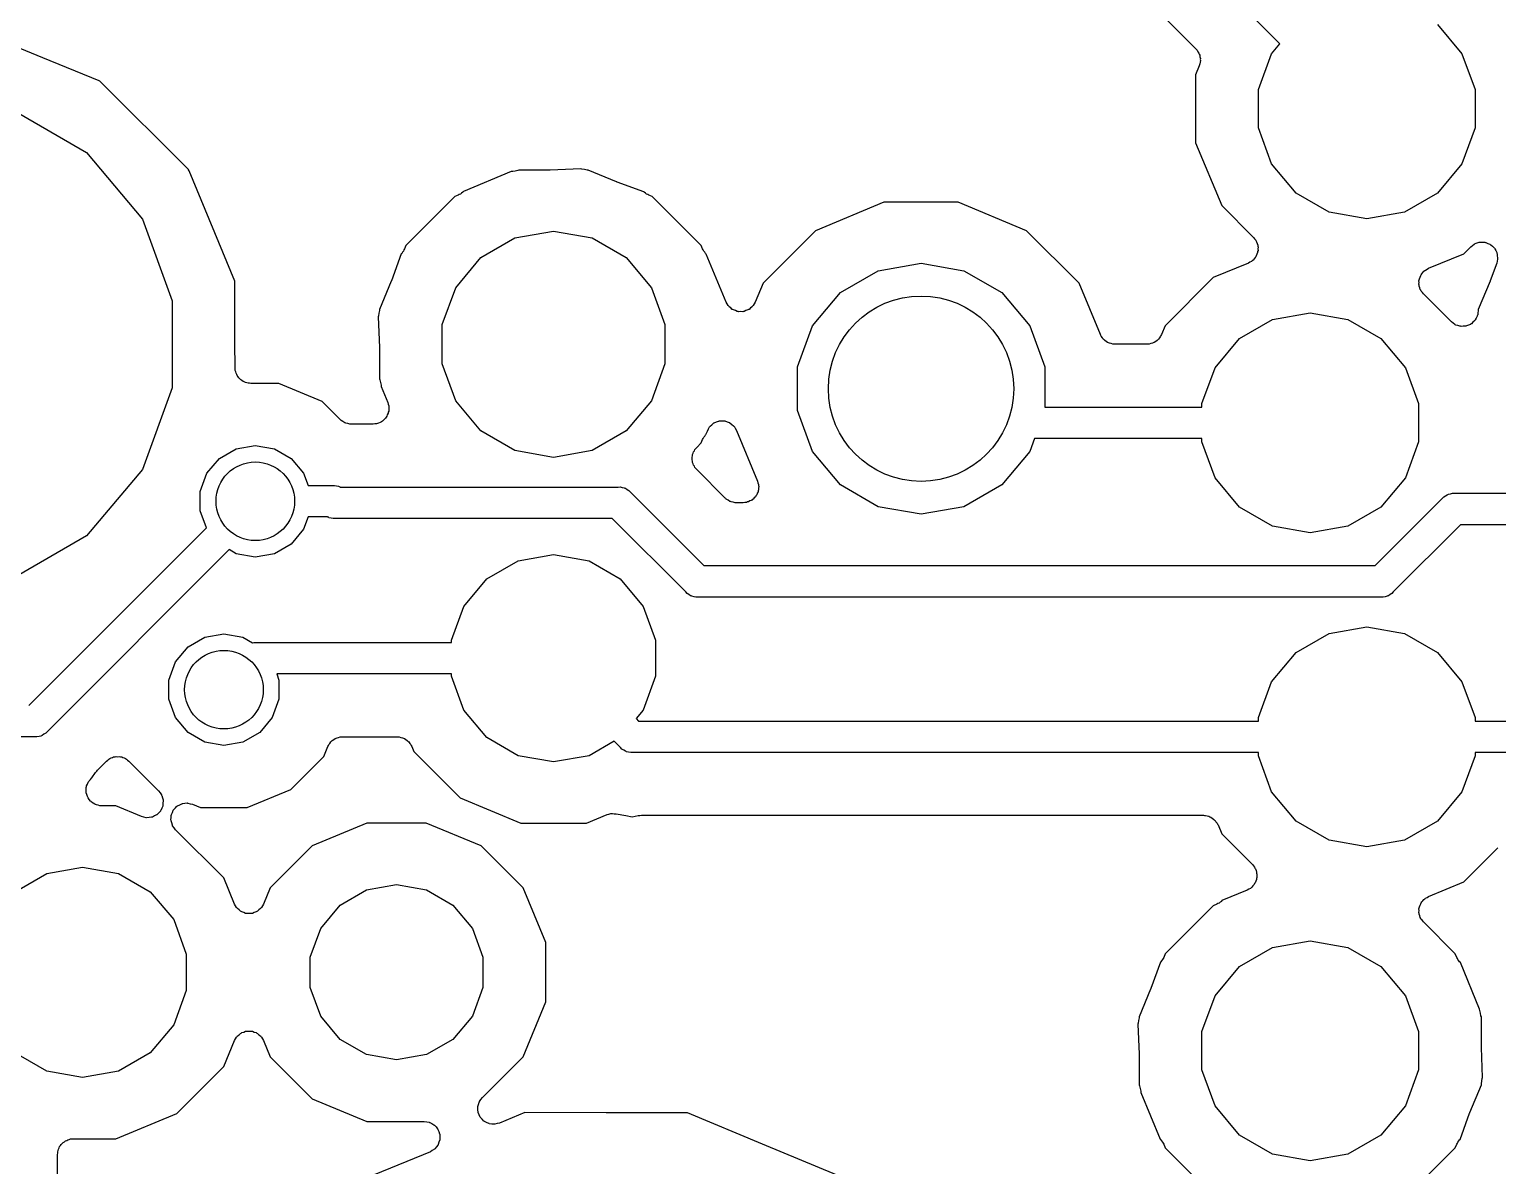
# Model space of a CAD drawing. Extents: x 240.1 to 314.9, y -176.2 to -102.8.
# Drawn here: x 249.76 to 261.64, y -117.13 to -107.94 of the extents above; entities that cross this region are included whole.
import ezdxf

# ---------------------------------------------------------------- set-up
doc = ezdxf.new("R2010")
doc.units = 0
doc.header["$MEASUREMENT"] = 0
doc.layers.add('BLACK', color=7, linetype='CONTINUOUS')

msp = doc.modelspace()

# ---------------------------------------------------------------- linework, layer by layer
at = {"layer": 'BLACK', "linetype": 'CONTINUOUS'}
for p, q in [((259.875, -108.061), (257.148, -105.334)), ((256.991, -105.895), (259.196, -108.1)), ((261.151, -107.903), (261.349, -108.14)), ((249.868, -108.174), (249.408, -107.984)), ((259.808, -108.14), (259.875, -108.061)), ((249.868, -108.175), (249.868, -108.174)), ((250.324, -108.359), (249.868, -108.175)), ((249.868, -108.175), (249.868, -108.175)), ((259.196, -108.1), (259.201, -108.107)), ((259.201, -108.107), (259.207, -108.113)), ((259.207, -108.113), (259.213, -108.125)), ((259.213, -108.125), (259.221, -108.137)), ((259.221, -108.137), (259.224, -108.145)), ((259.224, -108.145), (259.227, -108.152)), ((259.227, -108.152), (259.229, -108.166)), ((259.229, -108.166), (259.233, -108.179)), ((259.23, -108.209), (259.229, -108.223)), ((259.233, -108.196), (259.23, -108.209)), ((259.233, -108.179), (259.232, -108.188)), ((259.232, -108.188), (259.233, -108.196)), ((259.702, -108.43), (259.808, -108.14)), ((261.349, -108.14), (261.455, -108.43)), ((259.224, -108.239), (259.194, -108.31)), ((259.194, -108.31), (259.194, -108.86)), ((259.225, -108.231), (259.224, -108.239)), ((259.229, -108.223), (259.225, -108.231)), ((250.33, -108.363), (250.324, -108.359)), ((250.332, -108.364), (250.33, -108.363)), ((251.046, -109.078), (250.332, -108.364)), ((259.702, -108.74), (259.702, -108.43)), ((261.455, -108.43), (261.455, -108.74)), ((249.612, -108.587), (250.221, -108.939)), ((259.808, -109.03), (259.702, -108.74)), ((261.455, -108.74), (261.349, -109.03)), ((259.194, -108.86), (259.405, -109.369)), ((250.221, -108.939), (250.673, -109.478)), ((260.007, -109.267), (259.808, -109.03)), ((261.349, -109.03), (261.151, -109.267)), ((251.047, -109.08), (251.046, -109.078)), ((251.051, -109.087), (251.047, -109.08)), ((251.422, -109.981), (251.051, -109.087)), ((253.658, -109.094), (253.271, -109.255)), ((253.669, -109.094), (253.658, -109.094)), ((253.69, -109.089), (253.669, -109.094)), ((253.669, -109.094), (253.669, -109.094)), ((253.669, -109.094), (253.669, -109.094)), ((253.712, -109.084), (253.69, -109.089)), ((253.72, -109.081), (253.712, -109.084)), ((253.712, -109.084), (253.712, -109.084)), ((253.712, -109.084), (253.712, -109.084)), ((253.968, -109.081), (253.72, -109.081)), ((253.97, -109.081), (253.968, -109.081)), ((253.973, -109.081), (253.97, -109.081)), ((254.221, -109.071), (253.973, -109.081)), ((254.229, -109.073), (254.221, -109.071)), ((254.25, -109.077), (254.229, -109.073)), ((254.229, -109.073), (254.229, -109.073)), ((254.229, -109.073), (254.229, -109.073)), ((254.272, -109.081), (254.25, -109.077)), ((254.28, -109.081), (254.272, -109.081)), ((254.272, -109.081), (254.272, -109.081)), ((254.272, -109.081), (254.272, -109.081)), ((254.509, -109.176), (254.28, -109.081)), ((253.237, -109.279), (253.229, -109.284)), ((253.247, -109.275), (253.237, -109.279)), ((253.256, -109.267), (253.247, -109.275)), ((253.266, -109.261), (253.256, -109.267)), ((253.271, -109.255), (253.266, -109.261)), ((254.512, -109.177), (254.509, -109.176)), ((254.514, -109.178), (254.512, -109.177)), ((254.731, -109.257), (254.514, -109.178)), ((254.734, -109.261), (254.731, -109.257)), ((254.744, -109.267), (254.734, -109.261)), ((254.753, -109.275), (254.744, -109.267)), ((254.763, -109.279), (254.753, -109.275)), ((254.771, -109.284), (254.763, -109.279)), ((260.274, -109.421), (260.007, -109.267)), ((261.151, -109.267), (260.883, -109.421)), ((253.202, -109.296), (252.806, -109.692)), ((253.229, -109.284), (253.202, -109.296)), ((254.798, -109.296), (254.771, -109.284)), ((255.194, -109.692), (254.798, -109.296)), ((256.673, -109.342), (256.119, -109.572)), ((257.273, -109.342), (256.673, -109.342)), ((257.827, -109.572), (257.273, -109.342)), ((259.405, -109.369), (259.663, -109.627)), ((250.673, -109.478), (250.914, -110.138)), ((260.579, -109.475), (260.274, -109.421)), ((260.883, -109.421), (260.579, -109.475)), ((253.412, -109.789), (253.687, -109.63)), ((253.687, -109.63), (254, -109.575)), ((254, -109.575), (254.313, -109.63)), ((254.313, -109.63), (254.588, -109.789)), ((256.119, -109.572), (255.695, -109.996)), ((258.251, -109.996), (257.827, -109.572)), ((259.663, -109.627), (259.67, -109.638)), ((259.67, -109.638), (259.68, -109.648)), ((252.771, -109.756), (252.767, -109.759)), ((252.777, -109.746), (252.771, -109.756)), ((252.785, -109.737), (252.777, -109.746)), ((252.789, -109.727), (252.785, -109.737)), ((252.794, -109.719), (252.789, -109.727)), ((252.806, -109.692), (252.794, -109.719)), ((255.206, -109.719), (255.194, -109.692)), ((255.211, -109.727), (255.206, -109.719)), ((255.215, -109.737), (255.211, -109.727)), ((255.223, -109.746), (255.215, -109.737)), ((255.229, -109.756), (255.223, -109.746)), ((255.235, -109.761), (255.229, -109.756)), ((259.68, -109.648), (259.683, -109.656)), ((259.683, -109.656), (259.688, -109.663)), ((259.688, -109.663), (259.691, -109.676)), ((259.695, -109.749), (259.69, -109.762)), ((259.691, -109.676), (259.697, -109.689)), ((259.696, -109.741), (259.695, -109.749)), ((259.699, -109.733), (259.696, -109.741)), ((259.697, -109.689), (259.697, -109.697)), ((259.697, -109.697), (259.699, -109.705)), ((259.699, -109.705), (259.698, -109.719)), ((259.698, -109.719), (259.699, -109.733)), ((261.363, -109.759), (261.421, -109.701)), ((261.421, -109.701), (261.434, -109.691)), ((261.434, -109.691), (261.447, -109.68)), ((261.447, -109.68), (261.452, -109.678)), ((261.452, -109.678), (261.457, -109.675)), ((261.457, -109.675), (261.473, -109.671)), ((261.473, -109.671), (261.489, -109.665)), ((261.489, -109.665), (261.494, -109.665)), ((261.494, -109.665), (261.499, -109.664)), ((261.499, -109.664), (261.516, -109.665)), ((261.516, -109.665), (261.533, -109.665)), ((261.533, -109.665), (261.538, -109.667)), ((261.538, -109.667), (261.543, -109.668)), ((261.543, -109.668), (261.559, -109.675)), ((261.559, -109.675), (261.574, -109.681)), ((261.574, -109.681), (261.578, -109.684)), ((261.578, -109.684), (261.583, -109.686)), ((261.583, -109.686), (261.595, -109.698)), ((261.595, -109.698), (261.608, -109.709)), ((261.608, -109.709), (261.611, -109.714)), ((261.611, -109.714), (261.615, -109.718)), ((261.615, -109.718), (261.622, -109.733)), ((261.622, -109.733), (261.63, -109.747)), ((261.63, -109.747), (261.631, -109.753)), ((261.631, -109.753), (261.633, -109.758)), ((252.767, -109.759), (252.688, -109.976)), ((253.208, -110.033), (253.412, -109.789)), ((254.588, -109.789), (254.792, -110.033)), ((255.396, -110.149), (255.235, -109.761)), ((256.626, -109.896), (256.973, -109.835)), ((256.973, -109.835), (257.32, -109.896)), ((259.621, -109.834), (259.337, -109.951)), ((259.633, -109.826), (259.621, -109.834)), ((259.646, -109.82), (259.633, -109.826)), ((259.651, -109.815), (259.646, -109.82)), ((259.659, -109.81), (259.651, -109.815)), ((259.667, -109.799), (259.659, -109.81)), ((259.677, -109.789), (259.667, -109.799)), ((259.68, -109.782), (259.677, -109.789)), ((259.685, -109.775), (259.68, -109.782)), ((259.69, -109.762), (259.685, -109.775)), ((261.067, -109.884), (261.079, -109.876)), ((261.079, -109.876), (261.363, -109.759)), ((261.63, -109.834), (261.578, -109.976)), ((261.633, -109.818), (261.63, -109.834)), ((261.633, -109.758), (261.635, -109.774)), ((261.637, -109.801), (261.633, -109.818)), ((261.635, -109.774), (261.637, -109.791)), ((261.637, -109.791), (261.637, -109.796)), ((261.637, -109.796), (261.637, -109.801)), ((251.422, -110.479), (251.422, -109.981)), ((252.686, -109.981), (252.591, -110.21)), ((252.687, -109.978), (252.686, -109.981)), ((252.688, -109.976), (252.687, -109.978)), ((256.32, -110.072), (256.626, -109.896)), ((257.32, -109.896), (257.626, -110.072)), ((259.337, -109.951), (258.948, -110.341)), ((261.001, -109.977), (261.004, -109.969)), ((261.002, -109.991), (261.001, -109.977)), ((261.001, -110.005), (261.002, -109.991)), ((261.004, -109.969), (261.005, -109.961)), ((261.005, -109.961), (261.01, -109.948)), ((261.01, -109.948), (261.015, -109.935)), ((261.015, -109.935), (261.02, -109.928)), ((261.02, -109.928), (261.023, -109.921)), ((261.023, -109.921), (261.033, -109.911)), ((261.033, -109.911), (261.041, -109.9)), ((261.041, -109.9), (261.049, -109.895)), ((261.049, -109.895), (261.054, -109.89)), ((261.054, -109.89), (261.067, -109.884)), ((261.576, -109.981), (261.481, -110.21)), ((261.577, -109.978), (261.576, -109.981)), ((261.578, -109.976), (261.577, -109.978)), ((253.099, -110.331), (253.208, -110.033)), ((254.792, -110.033), (254.901, -110.331)), ((255.695, -109.996), (255.631, -110.149)), ((256.094, -110.342), (256.32, -110.072)), ((257.626, -110.072), (257.852, -110.342)), ((258.424, -110.412), (258.251, -109.996)), ((261.003, -110.013), (261.001, -110.005)), ((261.003, -110.021), (261.003, -110.013)), ((261.009, -110.034), (261.003, -110.021)), ((261.012, -110.047), (261.009, -110.034)), ((261.017, -110.054), (261.012, -110.047)), ((261.02, -110.062), (261.017, -110.054)), ((261.03, -110.072), (261.02, -110.062)), ((261.037, -110.083), (261.03, -110.072)), ((261.264, -110.31), (261.037, -110.083)), ((250.914, -110.138), (250.914, -110.842)), ((252.591, -110.218), (252.587, -110.24)), ((252.591, -110.21), (252.591, -110.218)), ((252.591, -110.218), (252.591, -110.218)), ((252.591, -110.218), (252.591, -110.218)), ((255.405, -110.163), (255.396, -110.149)), ((255.413, -110.178), (255.405, -110.163)), ((255.417, -110.182), (255.413, -110.178)), ((255.42, -110.187), (255.417, -110.182)), ((255.433, -110.197), (255.42, -110.187)), ((255.445, -110.208), (255.433, -110.197)), ((255.451, -110.21), (255.445, -110.208)), ((255.455, -110.213), (255.451, -110.21)), ((255.471, -110.218), (255.455, -110.213)), ((255.486, -110.225), (255.471, -110.218)), ((255.492, -110.225), (255.486, -110.225)), ((255.497, -110.227), (255.492, -110.225)), ((255.514, -110.226), (255.497, -110.227)), ((255.53, -110.227), (255.514, -110.226)), ((255.536, -110.225), (255.53, -110.227)), ((255.541, -110.225), (255.536, -110.225)), ((255.556, -110.218), (255.541, -110.225)), ((255.572, -110.213), (255.556, -110.218)), ((255.577, -110.21), (255.572, -110.213)), ((255.582, -110.208), (255.577, -110.21)), ((255.594, -110.197), (255.582, -110.208)), ((255.607, -110.187), (255.594, -110.197)), ((255.61, -110.182), (255.607, -110.187)), ((255.614, -110.178), (255.61, -110.182)), ((255.622, -110.163), (255.614, -110.178)), ((255.631, -110.149), (255.622, -110.163)), ((261.481, -110.218), (261.477, -110.24)), ((261.481, -110.21), (261.481, -110.218)), ((261.481, -110.218), (261.481, -110.218)), ((261.481, -110.218), (261.481, -110.218)), ((252.583, -110.261), (252.581, -110.269)), ((252.581, -110.269), (252.591, -110.517)), ((252.587, -110.24), (252.583, -110.261)), ((252.583, -110.261), (252.583, -110.261)), ((252.583, -110.261), (252.583, -110.261)), ((253.099, -110.649), (253.099, -110.331)), ((254.901, -110.331), (254.901, -110.649)), ((255.973, -110.674), (256.094, -110.342)), ((257.852, -110.342), (257.973, -110.674)), ((258.948, -110.341), (258.919, -110.412)), ((259.549, -110.443), (259.817, -110.289)), ((259.817, -110.289), (260.121, -110.235)), ((260.121, -110.235), (260.426, -110.289)), ((260.426, -110.289), (260.693, -110.443)), ((261.277, -110.319), (261.264, -110.31)), ((261.29, -110.33), (261.277, -110.319)), ((261.295, -110.332), (261.29, -110.33)), ((261.3, -110.335), (261.295, -110.332)), ((261.316, -110.339), (261.3, -110.335)), ((261.331, -110.345), (261.316, -110.339)), ((261.337, -110.345), (261.331, -110.345)), ((261.342, -110.346), (261.337, -110.345)), ((261.359, -110.345), (261.342, -110.346)), ((261.375, -110.345), (261.359, -110.345)), ((261.381, -110.343), (261.375, -110.345)), ((261.386, -110.342), (261.381, -110.343)), ((261.401, -110.335), (261.386, -110.342)), ((261.417, -110.33), (261.401, -110.335)), ((261.421, -110.326), (261.417, -110.33)), ((261.426, -110.324), (261.421, -110.326)), ((261.438, -110.312), (261.426, -110.324)), ((261.451, -110.302), (261.438, -110.312)), ((261.453, -110.297), (261.451, -110.302)), ((261.457, -110.293), (261.453, -110.297)), ((261.464, -110.278), (261.457, -110.293)), ((261.473, -110.263), (261.464, -110.278)), ((261.474, -110.256), (261.473, -110.261)), ((261.473, -110.261), (261.473, -110.261)), ((261.473, -110.261), (261.473, -110.261)), ((261.473, -110.261), (261.473, -110.263)), ((261.476, -110.253), (261.474, -110.256)), ((261.477, -110.24), (261.476, -110.253)), ((261.477, -110.24), (261.477, -110.24)), ((258.428, -110.419), (258.424, -110.412)), ((258.431, -110.426), (258.428, -110.419)), ((258.44, -110.437), (258.431, -110.426)), ((258.447, -110.449), (258.44, -110.437)), ((258.454, -110.454), (258.447, -110.449)), ((258.459, -110.46), (258.454, -110.454)), ((258.471, -110.467), (258.459, -110.46)), ((258.482, -110.476), (258.471, -110.467)), ((258.871, -110.467), (258.86, -110.476)), ((258.883, -110.46), (258.871, -110.467)), ((258.888, -110.454), (258.883, -110.46)), ((258.895, -110.449), (258.888, -110.454)), ((258.902, -110.437), (258.895, -110.449)), ((258.911, -110.426), (258.902, -110.437)), ((258.914, -110.419), (258.911, -110.426)), ((258.919, -110.412), (258.914, -110.419)), ((259.351, -110.68), (259.549, -110.443)), ((260.693, -110.443), (260.892, -110.68)), ((251.422, -110.48), (251.422, -110.479)), ((251.424, -110.682), (251.422, -110.48)), ((251.422, -110.48), (251.422, -110.48)), ((252.591, -110.517), (252.591, -110.52)), ((252.591, -110.52), (252.591, -110.522)), ((252.591, -110.522), (252.591, -110.77)), ((258.49, -110.478), (258.482, -110.476)), ((258.498, -110.482), (258.49, -110.478)), ((258.511, -110.485), (258.498, -110.482)), ((258.524, -110.489), (258.511, -110.485)), ((258.533, -110.489), (258.524, -110.489)), ((258.541, -110.49), (258.533, -110.489)), ((258.801, -110.49), (258.541, -110.49)), ((258.809, -110.489), (258.801, -110.49)), ((258.818, -110.489), (258.809, -110.489)), ((258.831, -110.485), (258.818, -110.489)), ((258.845, -110.482), (258.831, -110.485)), ((258.852, -110.478), (258.845, -110.482)), ((258.86, -110.476), (258.852, -110.478)), ((251.425, -110.692), (251.424, -110.682)), ((251.425, -110.703), (251.425, -110.692)), ((251.429, -110.713), (251.425, -110.703)), ((253.208, -110.947), (253.099, -110.649)), ((254.901, -110.649), (254.792, -110.947)), ((255.973, -111.026), (255.973, -110.674)), ((257.973, -110.674), (257.973, -110.998)), ((259.245, -110.97), (259.351, -110.68)), ((260.892, -110.68), (260.998, -110.97)), ((251.432, -110.725), (251.429, -110.713)), ((251.437, -110.734), (251.432, -110.725)), ((251.441, -110.744), (251.437, -110.734)), ((251.448, -110.753), (251.441, -110.744)), ((251.454, -110.763), (251.448, -110.753)), ((251.462, -110.77), (251.454, -110.763)), ((251.469, -110.778), (251.462, -110.77)), ((251.479, -110.784), (251.469, -110.778)), ((251.488, -110.791), (251.479, -110.784)), ((251.498, -110.795), (251.488, -110.791)), ((251.507, -110.8), (251.498, -110.795)), ((251.519, -110.802), (251.507, -110.8)), ((251.53, -110.806), (251.519, -110.802)), ((251.54, -110.806), (251.53, -110.806)), ((251.551, -110.807), (251.54, -110.806)), ((251.776, -110.807), (251.551, -110.807)), ((252.127, -110.953), (251.776, -110.807)), ((252.591, -110.77), (252.594, -110.778)), ((252.594, -110.778), (252.594, -110.778)), ((252.594, -110.778), (252.594, -110.778)), ((252.594, -110.778), (252.599, -110.8)), ((252.599, -110.8), (252.604, -110.821)), ((252.604, -110.821), (252.604, -110.821)), ((252.604, -110.821), (252.604, -110.821)), ((252.604, -110.821), (252.604, -110.832)), ((250.914, -110.842), (250.673, -111.502)), ((252.604, -110.832), (252.658, -110.961)), ((252.274, -111.1), (252.127, -110.953)), ((252.655, -111.06), (252.65, -111.073)), ((252.662, -111.048), (252.655, -111.06)), ((252.658, -110.961), (252.661, -110.975)), ((252.661, -110.975), (252.666, -110.988)), ((252.663, -111.04), (252.662, -111.048)), ((252.666, -111.032), (252.663, -111.04)), ((252.666, -110.988), (252.666, -110.996)), ((252.666, -110.996), (252.667, -111.004)), ((252.667, -111.004), (252.666, -111.018)), ((252.666, -111.018), (252.666, -111.032)), ((253.412, -111.191), (253.208, -110.947)), ((254.792, -110.947), (254.588, -111.191)), ((256.094, -111.358), (255.973, -111.026)), ((257.973, -110.998), (259.245, -110.998)), ((259.245, -110.998), (259.245, -110.97)), ((260.998, -110.97), (260.998, -111.28)), ((252.278, -111.103), (252.274, -111.1)), ((252.282, -111.107), (252.278, -111.103)), ((252.296, -111.115), (252.282, -111.107)), ((252.31, -111.125), (252.296, -111.115)), ((252.315, -111.126), (252.31, -111.125)), ((252.32, -111.129), (252.315, -111.126)), ((252.336, -111.132), (252.32, -111.129)), ((252.352, -111.136), (252.336, -111.132)), ((252.358, -111.136), (252.352, -111.136)), ((252.364, -111.137), (252.358, -111.136)), ((252.541, -111.137), (252.364, -111.137)), ((252.554, -111.134), (252.541, -111.137)), ((252.568, -111.134), (252.554, -111.134)), ((252.576, -111.131), (252.568, -111.134)), ((252.584, -111.129), (252.576, -111.131)), ((252.596, -111.122), (252.584, -111.129)), ((252.609, -111.117), (252.596, -111.122)), ((252.615, -111.111), (252.609, -111.117)), ((252.622, -111.107), (252.615, -111.111)), ((252.631, -111.097), (252.622, -111.107)), ((252.641, -111.087), (252.631, -111.097)), ((252.645, -111.08), (252.641, -111.087)), ((252.65, -111.073), (252.645, -111.08)), ((255.244, -111.192), (255.253, -111.175)), ((255.253, -111.175), (255.262, -111.158)), ((255.262, -111.158), (255.264, -111.156)), ((255.264, -111.156), (255.266, -111.153)), ((255.266, -111.153), (255.28, -111.141)), ((255.28, -111.141), (255.295, -111.128)), ((255.295, -111.128), (255.297, -111.127)), ((255.297, -111.127), (255.3, -111.125)), ((255.3, -111.125), (255.318, -111.119)), ((255.318, -111.119), (255.335, -111.111)), ((255.335, -111.111), (255.338, -111.111)), ((255.338, -111.111), (255.341, -111.11)), ((255.341, -111.11), (255.36, -111.11)), ((255.36, -111.11), (255.379, -111.109)), ((255.379, -111.109), (255.382, -111.11)), ((255.382, -111.11), (255.385, -111.11)), ((255.385, -111.11), (255.403, -111.117)), ((255.403, -111.117), (255.421, -111.123)), ((255.421, -111.123), (255.424, -111.124)), ((255.424, -111.124), (255.427, -111.125)), ((255.427, -111.125), (255.441, -111.138)), ((255.441, -111.138), (255.456, -111.149)), ((255.456, -111.149), (255.458, -111.152)), ((255.458, -111.152), (255.46, -111.154)), ((255.46, -111.154), (255.47, -111.17)), ((255.47, -111.17), (255.48, -111.187)), ((253.687, -111.35), (253.412, -111.191)), ((254.588, -111.191), (254.313, -111.35)), ((255.158, -111.325), (255.194, -111.288)), ((255.194, -111.288), (255.206, -111.261)), ((255.206, -111.261), (255.211, -111.253)), ((255.211, -111.253), (255.215, -111.243)), ((255.215, -111.243), (255.223, -111.234)), ((255.223, -111.234), (255.229, -111.224)), ((255.229, -111.224), (255.233, -111.221)), ((255.233, -111.221), (255.244, -111.192)), ((255.48, -111.187), (255.65, -111.597)), ((257.891, -111.252), (257.852, -111.358)), ((259.245, -111.252), (257.891, -111.252)), ((259.245, -111.28), (259.245, -111.252)), ((259.351, -111.57), (259.245, -111.28)), ((260.998, -111.28), (260.892, -111.57)), ((251.196, -111.534), (251.297, -111.414)), ((251.297, -111.414), (251.433, -111.336)), ((251.433, -111.336), (251.587, -111.309)), ((251.587, -111.309), (251.741, -111.336)), ((251.741, -111.336), (251.877, -111.414)), ((251.877, -111.414), (251.978, -111.534)), ((254, -111.405), (253.687, -111.35)), ((254.313, -111.35), (254, -111.405)), ((255.121, -111.403), (255.124, -111.393)), ((255.122, -111.414), (255.121, -111.403)), ((255.121, -111.425), (255.122, -111.414)), ((255.124, -111.393), (255.125, -111.382)), ((255.125, -111.382), (255.13, -111.371)), ((255.13, -111.371), (255.133, -111.361)), ((255.133, -111.361), (255.139, -111.352)), ((255.139, -111.352), (255.144, -111.342)), ((255.144, -111.342), (255.151, -111.334)), ((255.151, -111.334), (255.158, -111.325)), ((256.32, -111.628), (256.094, -111.358)), ((257.852, -111.358), (257.626, -111.628)), ((250.673, -111.502), (250.221, -112.041)), ((251.142, -111.682), (251.196, -111.534)), ((251.978, -111.534), (252.014, -111.633)), ((255.124, -111.436), (255.121, -111.425)), ((255.125, -111.447), (255.124, -111.436)), ((255.13, -111.457), (255.125, -111.447)), ((255.133, -111.468), (255.13, -111.457)), ((255.139, -111.477), (255.133, -111.468)), ((255.144, -111.487), (255.139, -111.477)), ((255.151, -111.495), (255.144, -111.487)), ((255.158, -111.504), (255.151, -111.495)), ((255.389, -111.736), (255.158, -111.504)), ((252.014, -111.633), (252.21, -111.633)), ((252.21, -111.633), (252.227, -111.632)), ((252.227, -111.632), (252.243, -111.636)), ((252.243, -111.636), (252.26, -111.639)), ((252.26, -111.639), (252.265, -111.642)), ((252.265, -111.642), (252.27, -111.643)), ((252.27, -111.643), (252.273, -111.645)), ((252.273, -111.645), (254.522, -111.645)), ((254.522, -111.645), (254.539, -111.643)), ((254.539, -111.643), (254.555, -111.648)), ((254.555, -111.648), (254.572, -111.651)), ((254.572, -111.651), (254.577, -111.654)), ((254.577, -111.654), (254.582, -111.655)), ((254.582, -111.655), (254.596, -111.665)), ((255.65, -111.597), (255.653, -111.611)), ((255.653, -111.611), (255.658, -111.624)), ((255.658, -111.624), (255.658, -111.632)), ((255.658, -111.632), (255.66, -111.64)), ((255.66, -111.64), (255.658, -111.654)), ((255.658, -111.654), (255.658, -111.668)), ((256.626, -111.804), (256.32, -111.628)), ((257.626, -111.628), (257.32, -111.804)), ((259.549, -111.807), (259.351, -111.57)), ((260.892, -111.57), (260.693, -111.807)), ((251.142, -111.838), (251.142, -111.682)), ((254.596, -111.665), (254.61, -111.673)), ((254.61, -111.673), (254.621, -111.686)), ((254.621, -111.686), (255.216, -112.281)), ((255.394, -111.739), (255.389, -111.736)), ((255.397, -111.743), (255.394, -111.739)), ((255.412, -111.751), (255.397, -111.743)), ((255.425, -111.761), (255.412, -111.751)), ((255.431, -111.762), (255.425, -111.761)), ((255.436, -111.765), (255.431, -111.762)), ((255.452, -111.768), (255.436, -111.765)), ((255.468, -111.772), (255.452, -111.768)), ((255.473, -111.772), (255.468, -111.772)), ((255.479, -111.773), (255.473, -111.772)), ((255.533, -111.773), (255.479, -111.773)), ((255.547, -111.77), (255.533, -111.773)), ((255.56, -111.77), (255.547, -111.77)), ((255.568, -111.766), (255.56, -111.77)), ((255.576, -111.765), (255.568, -111.766)), ((255.588, -111.758), (255.576, -111.765)), ((255.601, -111.753), (255.588, -111.758)), ((255.607, -111.747), (255.601, -111.753)), ((255.615, -111.743), (255.607, -111.747)), ((255.623, -111.732), (255.615, -111.743)), ((255.634, -111.723), (255.623, -111.732)), ((255.637, -111.716), (255.634, -111.723)), ((255.643, -111.709), (255.637, -111.716)), ((255.648, -111.696), (255.643, -111.709)), ((255.654, -111.684), (255.648, -111.696)), ((255.655, -111.676), (255.654, -111.684)), ((255.658, -111.668), (255.655, -111.676)), ((260.647, -112.281), (261.19, -111.738)), ((261.19, -111.738), (261.201, -111.725)), ((261.201, -111.725), (261.215, -111.716)), ((261.215, -111.716), (261.229, -111.707)), ((261.229, -111.707), (261.235, -111.705)), ((261.235, -111.705), (261.24, -111.702)), ((261.24, -111.702), (261.256, -111.699)), ((261.256, -111.699), (261.272, -111.695)), ((261.272, -111.695), (261.289, -111.696)), ((261.289, -111.696), (264.558, -111.696)), ((251.192, -111.975), (251.142, -111.838)), ((252.014, -111.887), (251.978, -111.986)), ((252.17, -111.887), (252.014, -111.887)), ((252.173, -111.889), (252.17, -111.887)), ((252.178, -111.89), (252.173, -111.889)), ((252.183, -111.893), (252.178, -111.89)), ((252.2, -111.896), (252.183, -111.893)), ((256.973, -111.865), (256.626, -111.804)), ((257.32, -111.804), (256.973, -111.865)), ((259.817, -111.961), (259.549, -111.807)), ((260.693, -111.807), (260.426, -111.961)), ((249.756, -113.411), (251.192, -111.975)), ((251.978, -111.986), (251.877, -112.106)), ((252.216, -111.9), (252.2, -111.896)), ((252.233, -111.899), (252.216, -111.9)), ((254.475, -111.899), (252.233, -111.899)), ((255.07, -112.494), (254.475, -111.899)), ((260.121, -112.015), (259.817, -111.961)), ((260.426, -111.961), (260.121, -112.015)), ((261.336, -111.95), (260.793, -112.494)), ((264.605, -111.95), (261.336, -111.95)), ((250.221, -112.041), (249.612, -112.393)), ((251.877, -112.106), (251.741, -112.184)), ((251.375, -112.151), (249.903, -113.624)), ((251.433, -112.184), (251.375, -112.151)), ((251.587, -112.211), (251.433, -112.184)), ((251.741, -112.184), (251.587, -112.211)), ((253.461, -112.388), (253.713, -112.242)), ((253.713, -112.242), (254, -112.192)), ((254, -112.192), (254.287, -112.242)), ((254.287, -112.242), (254.539, -112.388)), ((255.216, -112.281), (260.647, -112.281)), ((253.274, -112.611), (253.461, -112.388)), ((254.539, -112.388), (254.726, -112.611)), ((255.08, -112.506), (255.07, -112.494)), ((255.095, -112.515), (255.08, -112.506)), ((255.109, -112.525), (255.095, -112.515)), ((255.114, -112.526), (255.109, -112.525)), ((255.119, -112.529), (255.114, -112.526)), ((255.136, -112.532), (255.119, -112.529)), ((255.152, -112.536), (255.136, -112.532)), ((255.169, -112.535), (255.152, -112.536)), ((260.694, -112.535), (255.169, -112.535)), ((260.711, -112.536), (260.694, -112.535)), ((260.727, -112.532), (260.711, -112.536)), ((260.744, -112.529), (260.727, -112.532)), ((260.749, -112.526), (260.744, -112.529)), ((260.754, -112.525), (260.749, -112.526)), ((260.768, -112.515), (260.754, -112.525)), ((260.782, -112.506), (260.768, -112.515)), ((260.793, -112.494), (260.782, -112.506)), ((253.174, -112.884), (253.274, -112.611)), ((254.726, -112.611), (254.825, -112.884)), ((251.179, -112.86), (251.333, -112.833)), ((251.333, -112.833), (251.487, -112.86)), ((260.007, -112.983), (260.274, -112.829)), ((260.274, -112.829), (260.579, -112.775)), ((260.579, -112.775), (260.883, -112.829)), ((260.883, -112.829), (261.151, -112.983)), ((250.942, -113.058), (251.043, -112.938)), ((251.043, -112.938), (251.179, -112.86)), ((251.487, -112.86), (251.565, -112.904)), ((251.565, -112.904), (251.576, -112.902)), ((251.576, -112.902), (251.593, -112.903)), ((251.593, -112.903), (253.174, -112.903)), ((253.174, -112.903), (253.174, -112.884)), ((254.825, -112.884), (254.825, -113.176)), ((250.888, -113.206), (250.942, -113.058)), ((259.808, -113.22), (260.007, -112.983)), ((261.151, -112.983), (261.349, -113.22)), ((253.174, -113.157), (251.76, -113.157)), ((251.76, -113.157), (251.777, -113.206)), ((253.174, -113.176), (253.174, -113.157)), ((253.274, -113.449), (253.174, -113.176)), ((254.825, -113.176), (254.726, -113.449)), ((250.888, -113.362), (250.888, -113.206)), ((251.777, -113.206), (251.777, -113.362)), ((259.702, -113.51), (259.808, -113.22)), ((261.349, -113.22), (261.455, -113.51)), ((250.942, -113.51), (250.888, -113.362)), ((251.777, -113.362), (251.724, -113.51)), ((251.043, -113.63), (250.942, -113.51)), ((251.724, -113.51), (251.623, -113.63)), ((253.461, -113.672), (253.274, -113.449)), ((254.726, -113.449), (254.668, -113.518)), ((254.668, -113.518), (254.688, -113.538)), ((254.688, -113.538), (259.702, -113.538)), ((259.702, -113.538), (259.702, -113.51)), ((261.455, -113.51), (261.455, -113.538)), ((261.455, -113.538), (261.812, -113.538)), ((249.803, -113.665), (248.164, -113.665)), ((249.82, -113.666), (249.803, -113.665)), ((249.837, -113.662), (249.82, -113.666)), ((249.853, -113.659), (249.837, -113.662)), ((249.858, -113.656), (249.853, -113.659)), ((249.863, -113.655), (249.858, -113.656)), ((249.877, -113.645), (249.863, -113.655)), ((249.892, -113.637), (249.877, -113.645)), ((249.903, -113.624), (249.892, -113.637)), ((251.179, -113.708), (251.043, -113.63)), ((251.623, -113.63), (251.487, -113.708)), ((252.232, -113.679), (252.24, -113.677)), ((252.24, -113.677), (252.248, -113.673)), ((252.248, -113.673), (252.261, -113.67)), ((252.261, -113.67), (252.274, -113.666)), ((252.274, -113.666), (252.283, -113.666)), ((252.283, -113.666), (252.291, -113.665)), ((252.291, -113.665), (252.735, -113.665)), ((252.735, -113.665), (252.743, -113.666)), ((252.743, -113.666), (252.751, -113.666)), ((252.751, -113.666), (252.765, -113.67)), ((252.765, -113.67), (252.778, -113.673)), ((252.778, -113.673), (252.785, -113.677)), ((252.785, -113.677), (252.793, -113.679)), ((253.713, -113.818), (253.461, -113.672)), ((251.333, -113.735), (251.179, -113.708)), ((251.487, -113.708), (251.333, -113.735)), ((252.14, -113.824), (252.174, -113.743)), ((252.174, -113.743), (252.178, -113.736)), ((252.178, -113.736), (252.181, -113.728)), ((252.181, -113.728), (252.19, -113.718)), ((252.19, -113.718), (252.197, -113.706)), ((252.197, -113.706), (252.204, -113.701)), ((252.204, -113.701), (252.209, -113.695)), ((252.209, -113.695), (252.221, -113.688)), ((252.221, -113.688), (252.232, -113.679)), ((252.793, -113.679), (252.804, -113.688)), ((252.804, -113.688), (252.816, -113.695)), ((252.816, -113.695), (252.822, -113.701)), ((252.822, -113.701), (252.828, -113.706)), ((252.828, -113.706), (252.836, -113.718)), ((252.836, -113.718), (252.845, -113.728)), ((252.845, -113.728), (252.848, -113.736)), ((252.848, -113.736), (252.852, -113.743)), ((252.852, -113.743), (252.87, -113.785)), ((252.87, -113.785), (253.245, -114.16)), ((254.49, -113.7), (254.287, -113.818)), ((254.541, -113.751), (254.49, -113.7)), ((254.552, -113.764), (254.541, -113.751)), ((254.567, -113.772), (254.552, -113.764)), ((254.581, -113.782), (254.567, -113.772)), ((254.586, -113.783), (254.581, -113.782)), ((254.591, -113.786), (254.586, -113.783)), ((254.607, -113.789), (254.591, -113.786)), ((254.624, -113.793), (254.607, -113.789)), ((254.641, -113.792), (254.624, -113.793)), ((259.702, -113.792), (254.641, -113.792)), ((259.702, -113.82), (259.702, -113.792)), ((261.765, -113.792), (261.455, -113.792)), ((261.455, -113.792), (261.455, -113.82)), ((250.311, -113.934), (250.384, -113.861)), ((250.384, -113.861), (250.393, -113.855)), ((250.393, -113.855), (250.401, -113.847)), ((250.401, -113.847), (250.411, -113.842)), ((250.411, -113.842), (250.42, -113.836)), ((250.42, -113.836), (250.431, -113.833)), ((250.431, -113.833), (250.441, -113.828)), ((250.441, -113.828), (250.452, -113.827)), ((250.452, -113.827), (250.462, -113.825)), ((250.462, -113.825), (250.473, -113.826)), ((250.473, -113.826), (250.485, -113.825)), ((250.485, -113.825), (250.495, -113.827)), ((250.495, -113.827), (250.506, -113.828)), ((250.506, -113.828), (250.516, -113.833)), ((250.516, -113.833), (250.527, -113.836)), ((250.527, -113.836), (250.536, -113.842)), ((250.536, -113.842), (250.546, -113.847)), ((250.546, -113.847), (250.554, -113.855)), ((250.554, -113.855), (250.563, -113.861)), ((250.563, -113.861), (250.805, -114.103)), ((251.873, -114.091), (252.14, -113.824)), ((254, -113.868), (253.713, -113.818)), ((254.287, -113.818), (254, -113.868)), ((259.808, -114.11), (259.702, -113.82)), ((261.455, -113.82), (261.349, -114.11)), ((250.229, -114.048), (250.234, -114.033)), ((250.234, -114.033), (250.239, -114.028)), ((250.239, -114.028), (250.242, -114.022)), ((250.242, -114.022), (250.253, -114.011)), ((250.253, -114.011), (250.263, -114)), ((250.263, -114), (250.265, -113.998)), ((250.265, -113.998), (250.295, -113.953)), ((250.295, -113.953), (250.304, -113.944)), ((250.304, -113.944), (250.311, -113.934)), ((250.218, -114.105), (250.219, -114.09)), ((250.219, -114.112), (250.218, -114.105)), ((250.219, -114.075), (250.222, -114.068)), ((250.219, -114.09), (250.219, -114.075)), ((250.219, -114.119), (250.219, -114.112)), ((250.224, -114.133), (250.219, -114.119)), ((250.222, -114.061), (250.229, -114.048)), ((250.222, -114.068), (250.222, -114.061)), ((250.228, -114.148), (250.224, -114.133)), ((250.232, -114.154), (250.228, -114.148)), ((250.805, -114.103), (250.816, -114.119)), ((250.816, -114.119), (250.828, -114.134)), ((250.828, -114.134), (250.829, -114.137)), ((250.829, -114.137), (250.831, -114.139)), ((250.831, -114.139), (250.836, -114.158)), ((251.522, -114.236), (251.873, -114.091)), ((260.007, -114.347), (259.808, -114.11)), ((261.349, -114.11), (261.151, -114.347)), ((250.234, -114.16), (250.232, -114.154)), ((250.244, -114.172), (250.234, -114.16)), ((250.253, -114.185), (250.244, -114.172)), ((250.258, -114.189), (250.253, -114.185)), ((250.263, -114.194), (250.258, -114.189)), ((250.276, -114.202), (250.263, -114.194)), ((250.288, -114.211), (250.276, -114.202)), ((250.295, -114.213), (250.288, -114.211)), ((250.301, -114.216), (250.295, -114.213)), ((250.316, -114.219), (250.301, -114.216)), ((250.33, -114.223), (250.316, -114.219)), ((250.337, -114.223), (250.33, -114.223)), ((250.344, -114.224), (250.337, -114.223)), ((250.458, -114.224), (250.344, -114.224)), ((250.667, -114.31), (250.458, -114.224)), ((250.819, -114.266), (250.806, -114.28)), ((250.821, -114.263), (250.819, -114.266)), ((250.823, -114.261), (250.821, -114.263)), ((250.83, -114.243), (250.823, -114.261)), ((250.838, -114.226), (250.83, -114.243)), ((250.836, -114.158), (250.841, -114.176)), ((250.839, -114.221), (250.838, -114.223)), ((250.838, -114.223), (250.838, -114.226)), ((250.84, -114.201), (250.839, -114.221)), ((250.842, -114.182), (250.84, -114.201)), ((250.841, -114.176), (250.841, -114.179)), ((250.841, -114.179), (250.842, -114.182)), ((250.916, -114.277), (250.923, -114.259)), ((250.923, -114.259), (250.925, -114.257)), ((250.925, -114.257), (250.927, -114.254)), ((250.927, -114.254), (250.94, -114.241)), ((250.94, -114.241), (250.953, -114.226)), ((250.953, -114.226), (250.956, -114.225)), ((250.956, -114.225), (250.958, -114.223)), ((250.958, -114.223), (250.975, -114.215)), ((250.975, -114.215), (250.992, -114.206)), ((250.992, -114.206), (250.995, -114.206)), ((250.995, -114.206), (250.998, -114.205)), ((250.998, -114.205), (251.017, -114.203)), ((251.017, -114.203), (251.036, -114.2)), ((251.036, -114.2), (251.039, -114.201)), ((251.039, -114.201), (251.042, -114.201)), ((251.042, -114.201), (251.06, -114.206)), ((251.06, -114.206), (251.079, -114.21)), ((251.079, -114.21), (251.144, -114.236)), ((251.144, -114.236), (251.522, -114.236)), ((253.245, -114.16), (253.735, -114.363)), ((250.686, -114.315), (250.667, -114.31)), ((250.704, -114.32), (250.686, -114.315)), ((250.707, -114.319), (250.704, -114.32)), ((250.71, -114.32), (250.707, -114.319)), ((250.729, -114.317), (250.71, -114.32)), ((250.748, -114.316), (250.729, -114.317)), ((250.751, -114.315), (250.748, -114.316)), ((250.754, -114.314), (250.751, -114.315)), ((250.771, -114.305), (250.754, -114.314)), ((250.788, -114.297), (250.771, -114.305)), ((250.79, -114.295), (250.788, -114.297)), ((250.793, -114.294), (250.79, -114.295)), ((250.806, -114.28), (250.793, -114.294)), ((250.904, -114.338), (250.906, -114.319)), ((250.905, -114.341), (250.904, -114.338)), ((250.905, -114.344), (250.905, -114.341)), ((250.911, -114.362), (250.905, -114.344)), ((250.906, -114.319), (250.907, -114.3)), ((250.907, -114.3), (250.908, -114.297)), ((250.908, -114.294), (250.916, -114.277)), ((250.908, -114.297), (250.908, -114.294)), ((250.916, -114.381), (250.911, -114.362)), ((250.917, -114.383), (250.916, -114.381)), ((250.918, -114.386), (250.917, -114.383)), ((250.93, -114.401), (250.918, -114.386)), ((252.49, -114.363), (252.047, -114.547)), ((252.97, -114.363), (252.49, -114.363)), ((253.413, -114.547), (252.97, -114.363)), ((253.735, -114.363), (254.265, -114.363)), ((254.265, -114.363), (254.433, -114.294)), ((254.433, -114.294), (254.448, -114.291)), ((254.448, -114.291), (254.462, -114.286)), ((254.462, -114.286), (254.469, -114.286)), ((254.469, -114.286), (254.476, -114.285)), ((254.476, -114.285), (254.491, -114.287)), ((254.491, -114.287), (254.506, -114.287)), ((254.506, -114.287), (254.585, -114.302)), ((254.585, -114.302), (254.585, -114.302)), ((254.585, -114.302), (254.635, -114.312)), ((254.635, -114.312), (254.685, -114.302)), ((254.685, -114.302), (254.698, -114.302)), ((254.698, -114.302), (254.71, -114.3)), ((254.71, -114.3), (259.258, -114.3)), ((259.258, -114.3), (259.267, -114.301)), ((259.267, -114.301), (259.275, -114.301)), ((259.275, -114.301), (259.288, -114.305)), ((259.288, -114.305), (259.302, -114.308)), ((259.302, -114.308), (259.309, -114.312)), ((259.309, -114.312), (259.317, -114.314)), ((259.317, -114.314), (259.328, -114.323)), ((259.328, -114.323), (259.34, -114.33)), ((259.34, -114.33), (259.345, -114.336)), ((259.345, -114.336), (259.352, -114.341)), ((259.352, -114.341), (259.359, -114.353)), ((259.359, -114.353), (259.368, -114.363)), ((259.368, -114.363), (259.371, -114.371)), ((259.371, -114.371), (259.376, -114.378)), ((259.376, -114.378), (259.405, -114.449)), ((260.274, -114.501), (260.007, -114.347)), ((261.151, -114.347), (260.883, -114.501)), ((250.941, -114.417), (250.93, -114.401)), ((251.331, -114.807), (250.941, -114.417)), ((259.405, -114.449), (259.654, -114.698)), ((260.579, -114.555), (260.274, -114.501)), ((260.883, -114.501), (260.579, -114.555)), ((252.047, -114.547), (251.707, -114.887)), ((253.753, -114.887), (253.413, -114.547)), ((261.363, -114.839), (261.638, -114.563)), ((249.899, -114.77), (250.19, -114.719)), ((250.19, -114.719), (250.481, -114.77)), ((259.654, -114.698), (259.662, -114.709)), ((259.662, -114.709), (259.671, -114.719)), ((259.671, -114.719), (259.674, -114.727)), ((259.674, -114.727), (259.679, -114.734)), ((259.679, -114.734), (259.683, -114.747)), ((249.643, -114.918), (249.899, -114.77)), ((250.481, -114.77), (250.737, -114.918)), ((251.418, -115.018), (251.331, -114.807)), ((252.487, -114.903), (252.73, -114.861)), ((252.73, -114.861), (252.973, -114.903)), ((259.668, -114.86), (259.658, -114.87)), ((259.671, -114.853), (259.668, -114.86)), ((259.677, -114.846), (259.671, -114.853)), ((259.681, -114.833), (259.677, -114.846)), ((259.687, -114.82), (259.681, -114.833)), ((259.683, -114.747), (259.688, -114.76)), ((259.69, -114.804), (259.687, -114.812)), ((259.687, -114.812), (259.687, -114.82)), ((259.688, -114.76), (259.688, -114.768)), ((259.688, -114.768), (259.69, -114.777)), ((259.69, -114.777), (259.689, -114.79)), ((259.689, -114.79), (259.69, -114.804)), ((261.079, -114.956), (261.363, -114.839)), ((250.737, -114.918), (250.927, -115.144)), ((251.707, -114.887), (251.653, -115.018)), ((252.274, -115.027), (252.487, -114.903)), ((252.973, -114.903), (253.186, -115.027)), ((253.936, -115.33), (253.753, -114.887)), ((259.612, -114.905), (259.407, -114.99)), ((259.624, -114.897), (259.612, -114.905)), ((259.637, -114.892), (259.624, -114.897)), ((259.643, -114.886), (259.637, -114.892)), ((259.65, -114.881), (259.643, -114.886)), ((259.658, -114.87), (259.65, -114.881)), ((261.033, -114.991), (261.041, -114.98)), ((261.041, -114.98), (261.049, -114.975)), ((261.049, -114.975), (261.054, -114.97)), ((261.054, -114.97), (261.067, -114.964)), ((261.067, -114.964), (261.079, -114.956)), ((251.427, -115.032), (251.418, -115.018)), ((251.435, -115.046), (251.427, -115.032)), ((251.439, -115.05), (251.435, -115.046)), ((251.442, -115.055), (251.439, -115.05)), ((251.455, -115.065), (251.442, -115.055)), ((251.467, -115.076), (251.455, -115.065)), ((251.473, -115.078), (251.467, -115.076)), ((251.477, -115.082), (251.473, -115.078)), ((251.493, -115.087), (251.477, -115.082)), ((251.508, -115.093), (251.493, -115.087)), ((251.514, -115.093), (251.508, -115.093)), ((251.519, -115.095), (251.514, -115.093)), ((251.536, -115.094), (251.519, -115.095)), ((251.552, -115.095), (251.536, -115.094)), ((251.558, -115.093), (251.552, -115.095)), ((251.563, -115.093), (251.558, -115.093)), ((251.578, -115.087), (251.563, -115.093)), ((251.594, -115.082), (251.578, -115.087)), ((251.599, -115.078), (251.594, -115.082)), ((251.604, -115.076), (251.599, -115.078)), ((251.616, -115.065), (251.604, -115.076)), ((251.629, -115.055), (251.616, -115.065)), ((251.632, -115.05), (251.629, -115.055)), ((251.636, -115.046), (251.632, -115.05)), ((251.644, -115.032), (251.636, -115.046)), ((251.653, -115.018), (251.644, -115.032)), ((252.116, -115.215), (252.274, -115.027)), ((253.186, -115.027), (253.344, -115.215)), ((259.337, -115.031), (258.948, -115.421)), ((259.365, -115.02), (259.337, -115.031)), ((259.374, -115.014), (259.365, -115.02)), ((259.384, -115.01), (259.374, -115.014)), ((259.393, -115.002), (259.384, -115.01)), ((259.403, -114.996), (259.393, -115.002)), ((259.407, -114.99), (259.403, -114.996)), ((261.001, -115.057), (261.004, -115.049)), ((261.002, -115.071), (261.001, -115.057)), ((261.001, -115.085), (261.002, -115.071)), ((261.003, -115.093), (261.001, -115.085)), ((261.003, -115.101), (261.003, -115.093)), ((261.009, -115.114), (261.003, -115.101)), ((261.004, -115.049), (261.005, -115.041)), ((261.005, -115.041), (261.01, -115.028)), ((261.01, -115.028), (261.015, -115.015)), ((261.015, -115.015), (261.02, -115.008)), ((261.02, -115.008), (261.023, -115.001)), ((261.023, -115.001), (261.033, -114.991)), ((250.927, -115.144), (251.028, -115.422)), ((252.031, -115.447), (252.116, -115.215)), ((253.344, -115.215), (253.428, -115.447)), ((261.012, -115.127), (261.009, -115.114)), ((261.017, -115.134), (261.012, -115.127)), ((261.02, -115.142), (261.017, -115.134)), ((261.03, -115.152), (261.02, -115.142)), ((261.037, -115.163), (261.03, -115.152)), ((261.295, -115.421), (261.037, -115.163)), ((253.936, -115.81), (253.936, -115.33)), ((259.817, -115.369), (260.121, -115.315)), ((260.121, -115.315), (260.426, -115.369)), ((251.028, -115.422), (251.028, -115.718)), ((252.031, -115.693), (252.031, -115.447)), ((253.428, -115.447), (253.428, -115.693)), ((258.931, -115.458), (258.927, -115.467)), ((258.936, -115.449), (258.931, -115.458)), ((258.948, -115.421), (258.936, -115.449)), ((259.549, -115.523), (259.817, -115.369)), ((260.426, -115.369), (260.693, -115.523)), ((261.307, -115.449), (261.295, -115.421)), ((261.312, -115.458), (261.307, -115.449)), ((261.316, -115.467), (261.312, -115.458)), ((258.909, -115.489), (258.832, -115.7)), ((258.913, -115.486), (258.909, -115.489)), ((258.919, -115.476), (258.913, -115.486)), ((258.927, -115.467), (258.919, -115.476)), ((259.351, -115.76), (259.549, -115.523)), ((260.693, -115.523), (260.892, -115.76)), ((261.324, -115.476), (261.316, -115.467)), ((261.33, -115.486), (261.324, -115.476)), ((261.337, -115.491), (261.33, -115.486)), ((261.492, -115.867), (261.337, -115.491)), ((252.116, -115.925), (252.031, -115.693)), ((253.428, -115.693), (253.344, -115.925)), ((251.028, -115.718), (250.927, -115.996)), ((253.753, -116.253), (253.936, -115.81)), ((258.83, -115.705), (258.737, -115.93)), ((258.831, -115.703), (258.83, -115.705)), ((258.832, -115.7), (258.831, -115.703)), ((259.245, -116.05), (259.351, -115.76)), ((260.892, -115.76), (260.998, -116.05)), ((252.274, -116.113), (252.116, -115.925)), ((253.344, -115.925), (253.186, -116.113)), ((258.737, -115.93), (258.737, -115.938)), ((261.493, -115.879), (261.492, -115.867)), ((261.498, -115.9), (261.493, -115.879)), ((261.493, -115.879), (261.493, -115.879)), ((261.493, -115.879), (261.493, -115.879)), ((261.502, -115.922), (261.498, -115.9)), ((261.506, -115.93), (261.502, -115.922)), ((261.502, -115.922), (261.502, -115.922)), ((261.502, -115.922), (261.502, -115.922)), ((261.506, -116.172), (261.506, -115.93)), ((250.927, -115.996), (250.737, -116.222)), ((251.493, -116.053), (251.508, -116.047)), ((251.508, -116.047), (251.514, -116.047)), ((251.514, -116.047), (251.519, -116.045)), ((251.519, -116.045), (251.536, -116.046)), ((251.536, -116.046), (251.552, -116.045)), ((251.552, -116.045), (251.558, -116.047)), ((251.558, -116.047), (251.563, -116.047)), ((251.563, -116.047), (251.578, -116.053)), ((258.729, -115.982), (258.726, -115.99)), ((258.726, -115.99), (258.737, -116.232)), ((258.733, -115.959), (258.729, -115.982)), ((258.729, -115.982), (258.729, -115.982)), ((258.729, -115.982), (258.729, -115.982)), ((258.737, -115.938), (258.733, -115.959)), ((258.737, -115.938), (258.737, -115.938)), ((258.737, -115.938), (258.737, -115.938)), ((259.245, -116.36), (259.245, -116.05)), ((260.998, -116.05), (260.998, -116.36)), ((251.331, -116.333), (251.418, -116.122)), ((251.418, -116.122), (251.427, -116.108)), ((251.427, -116.108), (251.435, -116.094)), ((251.435, -116.094), (251.439, -116.09)), ((251.439, -116.09), (251.442, -116.085)), ((251.442, -116.085), (251.455, -116.075)), ((251.455, -116.075), (251.467, -116.064)), ((251.467, -116.064), (251.473, -116.062)), ((251.473, -116.062), (251.477, -116.058)), ((251.477, -116.058), (251.493, -116.053)), ((251.578, -116.053), (251.594, -116.058)), ((251.594, -116.058), (251.599, -116.062)), ((251.599, -116.062), (251.604, -116.064)), ((251.604, -116.064), (251.616, -116.075)), ((251.616, -116.075), (251.629, -116.085)), ((251.629, -116.085), (251.632, -116.09)), ((251.632, -116.09), (251.636, -116.094)), ((251.636, -116.094), (251.644, -116.108)), ((251.644, -116.108), (251.653, -116.122)), ((251.653, -116.122), (251.707, -116.253)), ((252.487, -116.236), (252.274, -116.113)), ((253.186, -116.113), (252.973, -116.236)), ((249.899, -116.37), (249.69, -116.249)), ((250.737, -116.222), (250.481, -116.37)), ((251.707, -116.253), (252.047, -116.593)), ((252.73, -116.279), (252.487, -116.236)), ((252.973, -116.236), (252.73, -116.279)), ((253.424, -116.583), (253.753, -116.253)), ((258.737, -116.232), (258.737, -116.235)), ((258.737, -116.235), (258.737, -116.238)), ((258.737, -116.238), (258.737, -116.48)), ((261.506, -116.175), (261.506, -116.172)), ((261.506, -116.178), (261.506, -116.175)), ((261.516, -116.42), (261.506, -116.178)), ((250.19, -116.421), (249.899, -116.37)), ((250.481, -116.37), (250.19, -116.421)), ((250.953, -116.711), (251.331, -116.333)), ((259.351, -116.65), (259.245, -116.36)), ((260.998, -116.36), (260.892, -116.65)), ((258.737, -116.48), (258.74, -116.488)), ((258.74, -116.488), (258.74, -116.488)), ((258.74, -116.488), (258.74, -116.488)), ((258.74, -116.488), (258.745, -116.51)), ((258.745, -116.51), (258.75, -116.531)), ((261.413, -116.705), (261.506, -116.48)), ((261.506, -116.472), (261.51, -116.449)), ((261.506, -116.48), (261.506, -116.472)), ((261.506, -116.472), (261.506, -116.472)), ((261.506, -116.472), (261.506, -116.472)), ((261.51, -116.449), (261.513, -116.428)), ((261.513, -116.428), (261.516, -116.42)), ((261.513, -116.428), (261.513, -116.428)), ((261.513, -116.428), (261.513, -116.428)), ((252.047, -116.593), (252.49, -116.776)), ((253.387, -116.656), (253.393, -116.638)), ((253.393, -116.638), (253.398, -116.619)), ((253.398, -116.619), (253.4, -116.617)), ((253.4, -116.617), (253.401, -116.614)), ((253.401, -116.614), (253.412, -116.599)), ((253.412, -116.599), (253.424, -116.583)), ((258.75, -116.531), (258.75, -116.531)), ((258.75, -116.531), (258.75, -116.531)), ((258.75, -116.531), (258.75, -116.543)), ((258.75, -116.543), (258.906, -116.919)), ((250.458, -116.916), (250.953, -116.711)), ((253.388, -116.659), (253.387, -116.656)), ((253.387, -116.661), (253.388, -116.659)), ((253.388, -116.681), (253.387, -116.661)), ((253.389, -116.7), (253.388, -116.681)), ((253.39, -116.703), (253.389, -116.7)), ((253.391, -116.705), (253.39, -116.703)), ((253.399, -116.723), (253.391, -116.705)), ((253.406, -116.741), (253.399, -116.723)), ((253.408, -116.743), (253.406, -116.741)), ((253.409, -116.745), (253.408, -116.743)), ((253.423, -116.759), (253.409, -116.745)), ((253.436, -116.773), (253.423, -116.759)), ((253.767, -116.705), (253.562, -116.79)), ((254.425, -116.707), (253.767, -116.705)), ((255.083, -116.707), (254.425, -116.707)), ((254.425, -116.707), (254.425, -116.707)), ((254.425, -116.707), (254.425, -116.707)), ((255.691, -116.961), (255.083, -116.707)), ((259.549, -116.887), (259.351, -116.65)), ((260.892, -116.65), (260.693, -116.887)), ((261.334, -116.921), (261.411, -116.71)), ((261.411, -116.71), (261.412, -116.707)), ((261.412, -116.707), (261.413, -116.705)), ((252.49, -116.776), (252.954, -116.776)), ((252.954, -116.776), (252.974, -116.78)), ((252.974, -116.78), (252.993, -116.782)), ((252.993, -116.782), (252.995, -116.784)), ((252.995, -116.784), (252.998, -116.784)), ((252.998, -116.784), (253.015, -116.794)), ((253.015, -116.794), (253.032, -116.803)), ((253.032, -116.803), (253.034, -116.805)), ((253.034, -116.805), (253.036, -116.806)), ((253.036, -116.806), (253.049, -116.821)), ((253.049, -116.821), (253.062, -116.836)), ((253.062, -116.836), (253.063, -116.838)), ((253.063, -116.838), (253.064, -116.84)), ((253.064, -116.84), (253.071, -116.858)), ((253.071, -116.858), (253.078, -116.876)), ((253.078, -116.876), (253.079, -116.879)), ((253.079, -116.879), (253.079, -116.881)), ((253.079, -116.881), (253.079, -116.901)), ((253.438, -116.775), (253.436, -116.773)), ((253.44, -116.777), (253.438, -116.775)), ((253.458, -116.785), (253.44, -116.777)), ((253.475, -116.794), (253.458, -116.785)), ((253.478, -116.794), (253.475, -116.794)), ((253.48, -116.795), (253.478, -116.794)), ((253.5, -116.797), (253.48, -116.795)), ((253.519, -116.799), (253.5, -116.797)), ((253.522, -116.799), (253.519, -116.799)), ((253.524, -116.799), (253.522, -116.799)), ((253.543, -116.794), (253.524, -116.799)), ((253.562, -116.79), (253.543, -116.794)), ((249.993, -117.011), (249.994, -117)), ((249.994, -117), (250, -116.99)), ((250, -116.99), (250.004, -116.98)), ((250.004, -116.98), (250.011, -116.971)), ((250.011, -116.971), (250.017, -116.962)), ((250.017, -116.962), (250.025, -116.954)), ((250.025, -116.954), (250.032, -116.946)), ((250.032, -116.946), (250.042, -116.94)), ((250.042, -116.94), (250.05, -116.933)), ((250.05, -116.933), (250.061, -116.929)), ((250.061, -116.929), (250.07, -116.924)), ((250.07, -116.924), (250.081, -116.922)), ((250.081, -116.922), (250.092, -116.918)), ((250.092, -116.918), (250.103, -116.918)), ((250.103, -116.918), (250.114, -116.916)), ((250.114, -116.916), (250.458, -116.916)), ((253.036, -117.001), (253.019, -117.011)), ((253.038, -116.999), (253.036, -117.001)), ((253.04, -116.997), (253.038, -116.999)), ((253.052, -116.982), (253.04, -116.997)), ((253.064, -116.967), (253.052, -116.982)), ((253.065, -116.965), (253.064, -116.967)), ((253.067, -116.962), (253.065, -116.965)), ((253.073, -116.944), (253.067, -116.962)), ((253.079, -116.926), (253.073, -116.944)), ((253.079, -116.901), (253.08, -116.92)), ((253.08, -116.92), (253.079, -116.923)), ((253.079, -116.923), (253.079, -116.926)), ((256.294, -117.211), (255.691, -116.961)), ((255.691, -116.961), (255.691, -116.961)), ((255.691, -116.961), (255.691, -116.961)), ((258.906, -116.919), (258.913, -116.924)), ((258.913, -116.924), (258.919, -116.934)), ((258.919, -116.934), (258.927, -116.943)), ((258.927, -116.943), (258.931, -116.952)), ((258.931, -116.952), (258.936, -116.961)), ((258.936, -116.961), (258.948, -116.989)), ((258.948, -116.989), (259.337, -117.379)), ((259.817, -117.041), (259.549, -116.887)), ((260.693, -116.887), (260.426, -117.041)), ((261.037, -117.247), (261.295, -116.989)), ((261.295, -116.989), (261.307, -116.961)), ((261.307, -116.961), (261.312, -116.952)), ((261.312, -116.952), (261.316, -116.943)), ((261.316, -116.943), (261.324, -116.934)), ((261.324, -116.934), (261.33, -116.924)), ((261.33, -116.924), (261.334, -116.921)), ((249.987, -117.043), (249.989, -117.032)), ((249.987, -117.592), (249.987, -117.043)), ((249.989, -117.021), (249.993, -117.011)), ((249.989, -117.032), (249.989, -117.021)), ((253.003, -117.021), (252.549, -117.207)), ((253.019, -117.011), (253.003, -117.021)), ((260.121, -117.095), (259.817, -117.041)), ((260.426, -117.041), (260.121, -117.095))]:
    msp.add_line(p, q, dxfattribs=at)
at = {"layer": 'BLACK'}
for centre, radius in [((256.973, -110.85), 0.75), ((251.587, -111.76), 0.318), ((251.333, -113.284), 0.318)]:
    msp.add_circle(centre, radius, dxfattribs=at)

doc.saveas('drawing.dxf')
